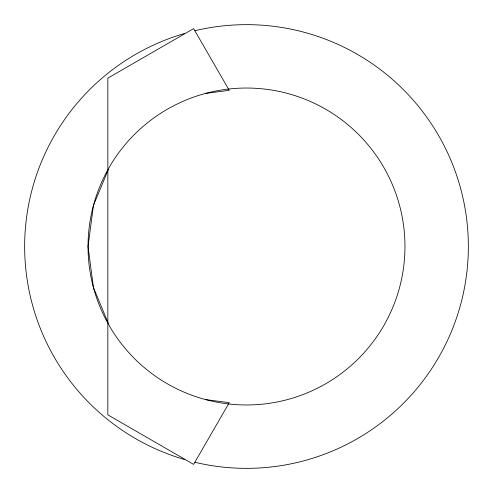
<?xml version="1.0" encoding="UTF-8"?>
<svg xmlns="http://www.w3.org/2000/svg" width="493" height="493" viewBox="0 0 493 493"><rect width="100%" height="100%" fill="white"/><g stroke="black" fill="none" stroke-linecap="round" stroke-linejoin="round"><path stroke-width="0.74" d="M205.489 93.436L229.239 90.311L193.613 28.612L107.844 78.134L107.844 414.866L193.613 464.388L229.239 402.689L205.489 399.564M107.77 323.081A158.463 158.463 0 0 1 107.77 169.919M194.957 30.72A221.85 221.85 0 0 1 468.35 246.5A221.85 221.85 0 0 1 194.957 462.28M184.702 459.568A221.85 221.85 0 0 1 184.702 33.432M93.436 205.489L88.037 246.5L93.436 287.511L109.267 325.731A158.463 158.463 0 0 0 348.36 367.889A158.463 158.463 0 0 0 348.36 125.111A158.463 158.463 0 0 0 109.267 167.269L93.436 205.489"/></g></svg>
